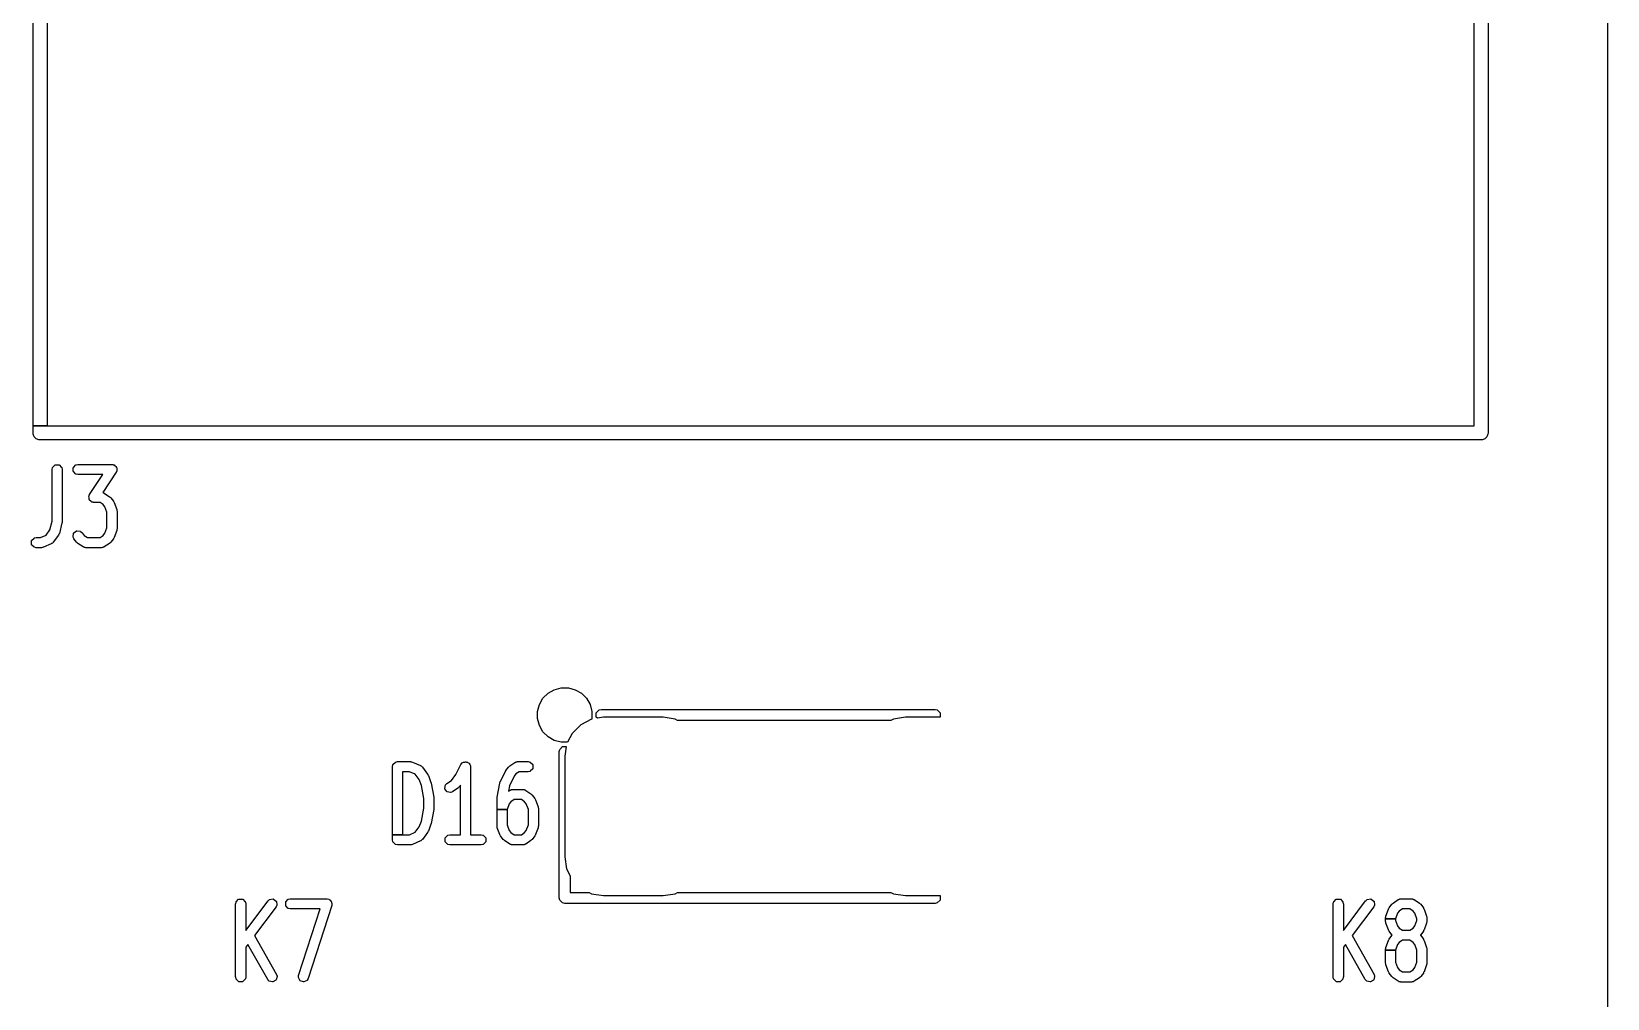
# Model space of a CAD drawing. Header units: millimetres. Extents: x 0 to 98, y 0 to 67.8.
# Drawn here: x 80.77 to 98, y 46.65 to 57.23 of the extents above; entities that cross this region are included whole.
import ezdxf

# ---------------------------------------------------------------- set-up
doc = ezdxf.new("R2010")
doc.units = ezdxf.units.MM
doc.layers.add('Edge.Cuts', color=254, linetype='CONTINUOUS', true_color=0xd0d2cd)

msp = doc.modelspace()

# ---------------------------------------------------------------- linework, layer by layer
at = {"layer": 'Edge.Cuts', "linetype": 'CONTINUOUS'}
for p, q in [((98, 67.8), (98, 0)), ((80.787336, 52.911091), (80.787336, 65.08889)), ((80.939736, 65.01269), (80.939736, 52.911091)), ((96.541336, 52.911091), (96.541336, 65.01269)), ((96.693736, 65.08889), (96.693736, 52.834891)), ((80.787336, 52.834891), (80.787336, 52.911091)), ((80.787336, 52.911091), (80.939736, 52.911091)), ((80.939736, 52.911091), (80.787336, 52.911091)), ((80.939736, 52.911091), (96.541336, 52.911091)), ((80.7888, 52.820025), (80.787336, 52.834891)), ((80.800178, 52.792557), (80.7888, 52.820025)), ((80.821202, 52.771533), (80.800178, 52.792557)), ((80.84867, 52.760155), (80.821202, 52.771533)), ((80.863536, 52.758691), (80.84867, 52.760155)), ((96.617536, 52.758691), (80.863536, 52.758691)), ((96.632402, 52.760155), (96.617536, 52.758691)), ((96.65987, 52.771533), (96.632402, 52.760155)), ((96.680894, 52.792557), (96.65987, 52.771533)), ((96.692272, 52.820025), (96.680894, 52.792557)), ((96.693736, 52.834891), (96.692272, 52.820025)), ((80.994999, 52.435105), (80.995095, 52.43608)), ((80.994999, 51.870449), (80.994999, 52.435105)), ((80.995095, 52.43608), (80.998901, 52.455214)), ((80.998901, 52.455214), (81.000269, 52.457775)), ((81.000269, 52.457775), (81.027329, 52.484835)), ((81.027329, 52.484835), (81.030865, 52.486299)), ((81.030865, 52.486299), (81.069133, 52.486299)), ((81.069133, 52.486299), (81.072669, 52.484835)), ((81.072669, 52.484835), (81.099729, 52.457775)), ((81.099729, 52.457775), (81.101097, 52.455214)), ((81.101097, 52.455214), (81.104903, 52.43608)), ((81.104903, 52.43608), (81.104999, 52.435105)), ((81.104999, 52.435105), (81.104999, 51.863677)), ((81.227377, 52.454239), (81.228841, 52.457775)), ((81.227377, 52.415971), (81.227377, 52.454239)), ((81.228841, 52.412435), (81.227377, 52.415971)), ((81.228841, 52.457775), (81.255901, 52.484835)), ((81.255901, 52.385375), (81.228841, 52.412435)), ((81.255901, 52.484835), (81.258462, 52.486203)), ((81.258462, 52.384007), (81.255901, 52.385375)), ((81.258462, 52.486203), (81.277596, 52.490009)), ((81.277596, 52.380201), (81.258462, 52.384007)), ((81.277596, 52.490009), (81.278571, 52.490105)), ((81.278571, 52.380105), (81.277596, 52.380201)), ((81.278571, 52.490105), (81.649999, 52.490105)), ((81.548121, 52.380105), (81.278571, 52.380105)), ((81.404017, 52.160519), (81.548121, 52.380105)), ((81.695981, 52.404929), (81.55022, 52.182819)), ((81.649999, 52.490105), (81.650974, 52.490009)), ((81.650974, 52.490009), (81.65692, 52.488827)), ((81.65692, 52.488827), (81.658331, 52.489119)), ((81.658331, 52.489119), (81.66209, 52.488404)), ((81.66209, 52.488404), (81.663414, 52.487536)), ((81.663414, 52.487536), (81.670109, 52.486203)), ((81.670109, 52.486203), (81.672669, 52.484835)), ((81.672669, 52.484835), (81.682485, 52.475019)), ((81.682485, 52.475019), (81.694084, 52.467407)), ((81.694084, 52.467407), (81.696237, 52.464243)), ((81.696436, 52.405797), (81.695981, 52.404929)), ((81.696237, 52.464243), (81.697016, 52.460488)), ((81.698708, 52.411415), (81.696436, 52.405797)), ((81.697016, 52.460488), (81.699729, 52.457775)), ((81.699728, 52.412434), (81.698708, 52.411415)), ((81.699729, 52.412435), (81.699728, 52.412434)), ((81.699729, 52.457775), (81.701193, 52.454239)), ((81.701193, 52.415971), (81.699729, 52.412435)), ((81.701193, 52.454239), (81.701193, 52.440362)), ((81.701193, 52.440362), (81.704013, 52.426773)), ((81.703752, 52.423882), (81.701193, 52.417557)), ((81.701193, 52.417557), (81.701193, 52.415971)), ((81.704013, 52.426773), (81.703752, 52.423882)), ((81.395985, 52.138675), (81.396246, 52.141566)), ((81.398805, 52.125088), (81.395985, 52.138675)), ((81.396246, 52.141566), (81.398805, 52.147893)), ((81.398805, 52.149477), (81.400268, 52.153012)), ((81.398805, 52.147893), (81.398805, 52.149477)), ((81.398805, 52.111209), (81.398805, 52.125088)), ((81.400269, 52.107673), (81.398805, 52.111209)), ((81.400268, 52.153012), (81.401288, 52.154033)), ((81.40298, 52.104962), (81.400269, 52.107673)), ((81.401288, 52.154033), (81.403562, 52.159652)), ((81.403761, 52.101204), (81.40298, 52.104962)), ((81.403562, 52.159652), (81.404017, 52.160519)), ((81.405914, 52.098041), (81.403761, 52.101204)), ((81.417511, 52.090431), (81.405914, 52.098041)), ((81.427329, 52.080613), (81.417511, 52.090431)), ((81.42989, 52.079245), (81.427329, 52.080613)), ((81.436584, 52.077914), (81.42989, 52.079245)), ((81.437908, 52.077045), (81.436584, 52.077914)), ((81.437909, 52.077044), (81.437908, 52.077045)), ((81.441669, 52.07633), (81.437909, 52.077044)), ((81.443075, 52.076623), (81.441669, 52.07633)), ((81.449023, 52.075439), (81.443075, 52.076623)), ((81.449999, 52.075343), (81.449023, 52.075439)), ((81.519062, 52.075343), (81.449999, 52.075343)), ((81.554508, 52.051713), (81.519062, 52.075343)), ((81.55022, 52.182819), (81.551447, 52.182313)), ((81.551447, 52.182313), (81.555824, 52.181441)), ((81.572694, 52.027463), (81.554508, 52.051713)), ((81.555824, 52.181441), (81.558384, 52.180073)), ((81.558384, 52.180073), (81.55945, 52.179007)), ((81.55945, 52.179007), (81.565358, 52.176567)), ((81.565358, 52.176567), (81.566222, 52.176106)), ((81.566222, 52.176106), (81.623365, 52.138011)), ((81.623365, 52.138011), (81.624124, 52.13739)), ((81.624124, 52.13739), (81.630004, 52.131522)), ((81.630004, 52.131522), (81.636195, 52.125971)), ((81.636195, 52.125971), (81.636857, 52.125248)), ((81.636857, 52.125248), (81.665428, 52.087153)), ((81.665428, 52.087153), (81.665936, 52.086315)), ((81.665936, 52.086315), (81.668889, 52.080156)), ((81.668889, 52.080156), (81.672494, 52.074344)), ((81.672494, 52.074344), (81.672927, 52.073465)), ((81.672927, 52.073465), (81.701498, 51.997274)), ((80.970762, 51.773506), (80.994999, 51.870449)), ((81.104903, 51.862701), (81.103778, 51.857054)), ((81.104999, 51.863677), (81.104903, 51.862701)), ((81.594999, 51.967987), (81.572694, 52.027463)), ((81.594999, 51.797461), (81.594999, 51.967987)), ((81.701498, 51.997274), (81.70175, 51.996326)), ((81.70175, 51.996326), (81.703177, 51.987614)), ((81.703177, 51.987614), (81.704903, 51.978938)), ((81.704903, 51.978938), (81.704999, 51.977962)), ((81.704999, 51.977962), (81.704999, 51.787486)), ((80.801319, 51.686203), (80.820453, 51.690009)), ((80.820453, 51.690009), (80.821428, 51.690105)), ((80.821428, 51.690105), (80.866899, 51.690105)), ((80.866899, 51.690105), (80.928869, 51.717648)), ((80.928869, 51.717648), (80.970762, 51.773506)), ((81.065428, 51.716391), (81.008285, 51.6402)), ((81.065939, 51.717235), (81.065428, 51.716391)), ((81.06599, 51.717344), (81.065939, 51.717235)), ((81.066123, 51.717489), (81.06599, 51.717344)), ((81.070208, 51.726137), (81.066123, 51.717489)), ((81.074372, 51.73482), (81.070207, 51.726138)), ((81.070207, 51.726138), (81.070208, 51.726137)), ((81.074401, 51.735013), (81.074372, 51.73482)), ((81.074447, 51.735108), (81.074401, 51.735013)), ((81.074786, 51.736051), (81.074447, 51.735108)), ((81.103357, 51.850337), (81.074786, 51.736051)), ((81.1035, 51.851308), (81.103357, 51.850337)), ((81.103778, 51.857054), (81.1035, 51.851308)), ((81.225185, 51.699595), (81.230598, 51.737479)), ((81.225627, 51.696726), (81.225185, 51.699595)), ((81.234062, 51.679135), (81.225627, 51.696726)), ((81.230598, 51.737479), (81.232548, 51.740772)), ((81.232548, 51.740772), (81.263163, 51.763732)), ((81.263163, 51.763732), (81.26687, 51.764682)), ((81.26687, 51.764682), (81.304754, 51.759269)), ((81.304754, 51.759269), (81.307385, 51.758042)), ((81.307385, 51.758042), (81.32191, 51.745018)), ((81.32191, 51.745018), (81.322572, 51.744295)), ((81.322572, 51.744295), (81.345488, 51.713739)), ((81.345488, 51.713739), (81.380938, 51.690105)), ((81.380938, 51.690105), (81.519061, 51.690105)), ((81.519061, 51.690105), (81.554508, 51.713739)), ((81.554508, 51.713739), (81.572696, 51.737988)), ((81.572696, 51.737988), (81.594999, 51.797461)), ((81.672494, 51.691104), (81.668893, 51.6853)), ((81.672927, 51.691984), (81.672494, 51.691104)), ((81.701498, 51.768174), (81.672927, 51.691984)), ((81.70175, 51.769122), (81.701498, 51.768174)), ((81.703177, 51.777836), (81.70175, 51.769122)), ((81.704903, 51.78651), (81.703177, 51.777836)), ((81.704999, 51.787486), (81.704903, 51.78651)), ((80.770234, 51.654239), (80.771698, 51.657775)), ((80.770234, 51.615971), (80.770234, 51.654239)), ((80.771698, 51.612435), (80.770234, 51.615971)), ((80.771698, 51.657775), (80.798758, 51.684835)), ((80.798758, 51.585375), (80.771698, 51.612435)), ((80.798758, 51.684835), (80.801319, 51.686203)), ((80.801319, 51.584007), (80.798758, 51.585375)), ((80.820453, 51.580201), (80.801319, 51.584007)), ((80.821428, 51.580105), (80.820453, 51.580201)), ((80.878571, 51.580105), (80.821428, 51.580105)), ((80.879548, 51.580201), (80.878571, 51.580105)), ((80.88008, 51.580308), (80.879548, 51.580201)), ((80.880947, 51.580244), (80.88008, 51.580308)), ((80.889784, 51.582238), (80.880947, 51.580244)), ((80.89868, 51.584007), (80.889784, 51.582238)), ((80.899444, 51.584417), (80.89868, 51.584007)), ((80.899976, 51.584536), (80.899444, 51.584417)), ((80.900909, 51.584845), (80.899976, 51.584536)), ((80.986623, 51.62294), (80.900909, 51.584845)), ((80.987476, 51.623425), (80.986623, 51.62294)), ((80.989916, 51.625148), (80.987476, 51.623425)), ((80.990465, 51.625226), (80.989916, 51.625148)), ((80.993098, 51.626454), (80.990465, 51.625226)), ((80.998013, 51.630863), (80.993098, 51.626454)), ((81.003414, 51.634673), (80.998013, 51.630863)), ((81.005199, 51.636965), (81.003414, 51.634673)), ((81.005398, 51.637485), (81.005199, 51.636965)), ((81.007622, 51.639477), (81.005398, 51.637485)), ((81.008285, 51.6402), (81.007622, 51.639477)), ((81.23457, 51.678297), (81.234062, 51.679135)), ((81.263141, 51.640201), (81.23457, 51.678297)), ((81.263803, 51.639478), (81.263141, 51.640201)), ((81.269996, 51.633926), (81.263803, 51.639478)), ((81.275875, 51.628058), (81.269996, 51.633926)), ((81.276634, 51.627437), (81.275875, 51.628058)), ((81.333777, 51.589342), (81.276634, 51.627437)), ((81.334642, 51.58888), (81.333777, 51.589342)), ((81.340548, 51.586442), (81.334642, 51.58888)), ((81.341615, 51.585375), (81.340548, 51.586442)), ((81.344175, 51.584007), (81.341615, 51.585375)), ((81.34855, 51.583137), (81.344175, 51.584007)), ((81.352674, 51.581434), (81.34855, 51.583137)), ((81.355563, 51.581153), (81.352674, 51.581434)), ((81.357038, 51.581449), (81.355563, 51.581153)), ((81.363309, 51.580201), (81.357038, 51.581449)), ((81.364285, 51.580105), (81.363309, 51.580201)), ((81.535714, 51.580105), (81.364285, 51.580105)), ((81.53669, 51.580201), (81.535714, 51.580105)), ((81.542959, 51.581449), (81.53669, 51.580201)), ((81.544436, 51.581153), (81.542959, 51.581449)), ((81.547326, 51.581435), (81.544436, 51.581153)), ((81.551445, 51.583137), (81.547326, 51.581435)), ((81.555823, 51.584007), (81.551445, 51.583137)), ((81.558385, 51.585376), (81.555823, 51.584007)), ((81.559449, 51.586442), (81.558385, 51.585376)), ((81.565357, 51.58888), (81.559449, 51.586442)), ((81.566222, 51.589342), (81.565357, 51.58888)), ((81.623365, 51.627437), (81.566222, 51.589342)), ((81.624124, 51.628058), (81.623365, 51.627437)), ((81.630001, 51.633926), (81.624124, 51.628058)), ((81.636196, 51.639478), (81.630001, 51.633926)), ((81.636858, 51.640201), (81.636196, 51.639478)), ((81.665428, 51.678296), (81.636858, 51.640201)), ((81.665937, 51.679134), (81.665428, 51.678296)), ((81.668893, 51.6853), (81.665937, 51.679134)), ((86.361994, 49.932628), (86.417372, 49.988006)), ((86.417372, 49.988006), (86.485195, 50.027164)), ((86.485195, 50.027164), (86.560842, 50.047433)), ((86.560842, 50.047433), (86.639158, 50.047433)), ((86.639158, 50.047433), (86.714805, 50.027164)), ((86.714805, 50.027164), (86.782628, 49.988006)), ((86.782628, 49.988006), (86.838006, 49.932628)), ((86.302567, 49.789158), (86.322836, 49.864805)), ((86.322836, 49.864805), (86.361994, 49.932628)), ((86.838006, 49.932628), (86.877164, 49.864805)), ((86.877164, 49.864805), (86.897433, 49.789158)), ((86.944567, 49.772961), (86.977039, 49.805433)), ((86.977039, 49.805433), (87, 49.81)), ((87, 49.81), (90.65, 49.81)), ((90.65, 49.81), (90.672961, 49.805433)), ((90.672961, 49.805433), (90.705433, 49.772961)), ((86.302567, 49.710842), (86.302567, 49.789158)), ((86.322836, 49.635195), (86.302567, 49.710842)), ((86.361994, 49.567372), (86.322836, 49.635195)), ((86.775191, 49.643832), (86.681168, 49.549809)), ((86.893668, 49.704199), (86.775191, 49.643832)), ((86.895741, 49.704528), (86.893668, 49.704199)), ((86.897433, 49.710842), (86.895741, 49.704528)), ((86.897433, 49.789158), (86.897433, 49.710842)), ((86.944567, 49.727039), (86.944567, 49.772961)), ((86.957324, 49.714282), (86.944567, 49.727039)), ((87.025, 49.725), (86.957324, 49.714282)), ((87.675, 49.725), (87.025, 49.725)), ((87.806332, 49.704199), (87.675, 49.725)), ((87.834199, 49.69), (87.806332, 49.704199)), ((90.165801, 49.69), (87.834199, 49.69)), ((90.193668, 49.704199), (90.165801, 49.69)), ((90.325, 49.725), (90.193668, 49.704199)), ((90.703394, 49.725), (90.325, 49.725)), ((90.705433, 49.727039), (90.703394, 49.725)), ((90.705433, 49.772961), (90.705433, 49.727039)), ((86.417372, 49.511994), (86.361994, 49.567372)), ((86.485195, 49.472836), (86.417372, 49.511994)), ((86.560842, 49.452567), (86.485195, 49.472836)), ((86.631621, 49.452567), (86.560842, 49.452567)), ((86.681168, 49.549809), (86.631621, 49.452567)), ((86.54, 49.35), (86.544567, 49.372961)), ((86.54, 47.75), (86.54, 49.35)), ((86.544567, 49.372961), (86.577039, 49.405433)), ((86.577039, 49.405433), (86.616699, 49.405433)), ((86.616699, 49.405433), (86.6, 49.3)), ((86.6, 49.3), (86.6, 48.2)), ((84.716428, 49.185105), (84.716524, 49.18608)), ((84.716428, 48.440105), (84.716428, 49.185105)), ((84.716524, 49.18608), (84.72033, 49.205214)), ((84.72033, 49.205214), (84.721698, 49.207775)), ((84.721698, 49.207775), (84.748758, 49.234835)), ((84.748758, 49.234835), (84.751319, 49.236203)), ((84.751319, 49.236203), (84.770453, 49.240009)), ((84.770453, 49.240009), (84.771428, 49.240105)), ((84.771428, 49.240105), (84.914285, 49.240105)), ((84.902613, 49.130105), (84.826428, 49.130105)), ((84.826428, 49.130105), (84.826428, 48.440105)), ((84.964584, 49.102564), (84.902613, 49.130105)), ((84.914285, 49.240105), (84.915257, 49.24001)), ((84.915257, 49.24001), (84.91579, 49.239905)), ((84.91579, 49.239905), (84.916661, 49.239967)), ((84.916661, 49.239967), (84.925529, 49.237968)), ((84.925529, 49.237968), (84.934395, 49.236203)), ((84.934395, 49.236203), (84.935159, 49.235795)), ((84.935159, 49.235795), (84.935696, 49.235673)), ((84.935696, 49.235673), (84.936623, 49.235365)), ((84.936623, 49.235365), (85.022337, 49.19727)), ((85.022337, 49.19727), (85.023189, 49.196786)), ((85.023189, 49.196786), (85.02563, 49.195063)), ((85.02563, 49.195063), (85.026182, 49.194984)), ((85.026182, 49.194984), (85.028812, 49.193757)), ((85.028812, 49.193757), (85.033732, 49.189345)), ((85.033732, 49.189345), (85.039128, 49.185537)), ((85.039128, 49.185537), (85.040912, 49.183246)), ((85.040912, 49.183246), (85.04111, 49.18273)), ((85.04111, 49.18273), (85.043337, 49.180733)), ((85.043337, 49.180733), (85.043999, 49.18001)), ((85.043999, 49.18001), (85.101142, 49.10382)), ((85.410167, 49.099856), (85.465092, 49.209702)), ((85.465092, 49.209702), (85.465614, 49.210532)), ((85.465614, 49.210532), (85.477575, 49.225944)), ((85.477575, 49.225944), (85.479943, 49.227621)), ((85.479943, 49.227621), (85.486631, 49.229851)), ((85.486631, 49.229851), (85.491616, 49.234835)), ((85.491616, 49.234835), (85.495151, 49.236299)), ((85.495151, 49.236299), (85.505979, 49.236299)), ((85.505979, 49.236299), (85.516249, 49.239722)), ((85.516249, 49.239722), (85.520066, 49.239451)), ((85.520066, 49.239451), (85.52637, 49.236299)), ((85.52637, 49.236299), (85.533419, 49.236299)), ((85.533419, 49.236299), (85.536955, 49.234835)), ((85.536955, 49.234835), (85.544612, 49.227178)), ((85.544612, 49.227178), (85.554294, 49.222337)), ((85.554294, 49.222337), (85.556801, 49.219446)), ((85.556801, 49.219446), (85.559029, 49.212761)), ((85.559029, 49.212761), (85.564015, 49.207775)), ((85.564015, 49.207775), (85.565383, 49.205214)), ((85.565383, 49.205214), (85.569189, 49.18608)), ((85.569189, 49.18608), (85.569285, 49.185105)), ((85.569285, 49.185105), (85.569285, 48.440105)), ((85.893664, 49.019226), (85.950807, 49.133512)), ((85.950807, 49.133512), (85.951329, 49.134341)), ((85.951329, 49.134341), (85.953769, 49.137487)), ((85.953769, 49.137487), (85.955492, 49.141077)), ((85.955492, 49.141077), (85.956, 49.141915)), ((85.956, 49.141915), (85.984571, 49.18001)), ((85.984571, 49.18001), (85.985233, 49.180732)), ((85.985233, 49.180732), (85.991416, 49.186278)), ((85.991416, 49.186278), (85.997304, 49.192152)), ((85.997304, 49.192152), (85.998063, 49.192773)), ((85.998063, 49.192773), (86.055206, 49.230868)), ((86.066917, 49.106474), (86.046974, 49.079884)), ((86.055206, 49.230868), (86.05607, 49.231329)), ((86.05607, 49.231329), (86.061977, 49.233769)), ((86.061977, 49.233769), (86.063045, 49.234836)), ((86.063045, 49.234836), (86.065603, 49.236203)), ((86.065603, 49.236203), (86.069982, 49.237076)), ((86.102366, 49.130105), (86.066917, 49.106474)), ((86.069982, 49.237076), (86.074104, 49.238776)), ((86.074104, 49.238776), (86.07699, 49.239057)), ((86.07699, 49.239057), (86.078466, 49.238763)), ((86.078466, 49.238763), (86.084739, 49.240009)), ((86.084739, 49.240009), (86.085714, 49.240105)), ((86.085714, 49.240105), (86.2, 49.240105)), ((86.2, 49.130105), (86.102366, 49.130105)), ((86.2, 49.240105), (86.200975, 49.240009)), ((86.200975, 49.130201), (86.2, 49.130105)), ((86.200975, 49.240009), (86.220109, 49.236203)), ((86.220109, 49.134007), (86.200975, 49.130201)), ((86.220109, 49.236203), (86.22267, 49.234835)), ((86.22267, 49.135375), (86.220109, 49.134007)), ((86.22267, 49.234835), (86.24973, 49.207775)), ((86.24973, 49.162435), (86.22267, 49.135375)), ((86.24973, 49.207775), (86.251194, 49.204239)), ((86.251194, 49.165971), (86.24973, 49.162435)), ((86.251194, 49.204239), (86.251194, 49.165971)), ((85.008408, 49.04413), (84.964584, 49.102564)), ((85.032535, 48.979791), (85.008408, 49.04413)), ((85.059285, 48.837141), (85.032535, 48.979791)), ((85.101142, 49.10382), (85.10165, 49.102982)), ((85.10165, 49.102982), (85.104603, 49.096823)), ((85.104603, 49.096823), (85.108208, 49.091011)), ((85.108208, 49.091011), (85.108641, 49.090132)), ((85.108641, 49.090132), (85.137212, 49.013941)), ((85.137212, 49.013941), (85.137464, 49.012993)), ((85.137464, 49.012993), (85.138078, 49.009241)), ((85.138078, 49.009241), (85.139497, 49.005707)), ((85.139497, 49.005707), (85.139771, 49.004765)), ((85.139771, 49.004765), (85.168343, 48.852383)), ((85.288904, 48.947812), (85.296409, 48.985337)), ((85.289647, 48.944058), (85.288904, 48.947812)), ((85.310874, 48.912217), (85.289647, 48.944058)), ((85.296409, 48.985337), (85.29778, 48.987895)), ((85.29778, 48.987895), (85.311589, 49.001676)), ((85.311589, 49.001676), (85.312347, 49.002297)), ((85.312347, 49.002297), (85.361651, 49.035168)), ((85.361651, 49.035168), (85.410167, 49.099856)), ((85.430507, 48.948866), (85.373364, 48.910771)), ((85.431266, 48.949487), (85.430507, 48.948866)), ((85.437142, 48.955354), (85.431266, 48.949487)), ((85.443337, 48.960906), (85.437142, 48.955354)), ((85.443999, 48.961629), (85.443337, 48.960906)), ((85.459285, 48.982011), (85.443999, 48.961629)), ((85.459285, 48.440105), (85.459285, 48.982011)), ((85.860227, 48.852384), (85.8888, 49.004765)), ((85.8888, 49.004765), (85.889074, 49.005706)), ((85.889074, 49.005706), (85.891553, 49.011886)), ((85.891553, 49.011886), (85.893314, 49.018311)), ((85.893314, 49.018311), (85.893664, 49.019226)), ((85.995494, 48.976924), (85.984238, 48.916891)), ((86.046974, 49.079884), (85.995494, 48.976924)), ((86.012839, 48.932314), (86.016961, 48.934014)), ((86.016961, 48.934014), (86.019847, 48.934295)), ((86.019847, 48.934295), (86.021323, 48.934001)), ((86.021323, 48.934001), (86.027596, 48.935247)), ((86.027596, 48.935247), (86.028571, 48.935343)), ((86.028571, 48.935343), (86.142857, 48.935343)), ((86.142857, 48.935343), (86.143832, 48.935247)), ((86.143832, 48.935247), (86.150103, 48.934001)), ((86.150103, 48.934001), (86.151581, 48.934295)), ((86.151581, 48.934295), (86.154468, 48.934014)), ((86.154468, 48.934014), (86.15859, 48.932313)), ((85.059285, 48.73307), (85.059285, 48.837141)), ((85.168343, 48.852383), (85.168429, 48.851406)), ((85.168429, 48.851406), (85.168382, 48.847275)), ((85.168382, 48.847275), (85.169189, 48.843224)), ((85.169189, 48.843224), (85.169285, 48.842248)), ((85.169285, 48.842248), (85.169285, 48.727962)), ((85.310874, 48.912216), (85.310874, 48.912217)), ((85.314053, 48.910087), (85.310874, 48.912216)), ((85.351578, 48.902582), (85.314053, 48.910087)), ((85.354467, 48.902864), (85.351578, 48.902582)), ((85.372499, 48.91031), (85.354467, 48.902864)), ((85.373364, 48.910771), (85.372499, 48.91031)), ((85.859285, 48.842248), (85.859381, 48.843223)), ((85.859285, 48.717989), (85.859285, 48.842248)), ((85.859381, 48.843223), (85.860186, 48.847274)), ((85.860141, 48.851408), (85.860227, 48.852384)), ((85.860186, 48.847274), (85.860141, 48.851408)), ((85.991587, 48.777461), (85.969285, 48.717989)), ((85.984238, 48.916891), (85.998063, 48.926106)), ((86.009774, 48.801712), (85.991587, 48.777461)), ((85.998063, 48.926106), (85.998927, 48.926567)), ((85.998927, 48.926567), (86.004834, 48.929007)), ((86.004834, 48.929007), (86.005902, 48.930074)), ((86.005902, 48.930074), (86.00846, 48.931441)), ((86.00846, 48.931441), (86.012839, 48.932314)), ((86.045223, 48.825343), (86.009774, 48.801712)), ((86.126205, 48.825343), (86.045223, 48.825343)), ((86.161651, 48.801713), (86.126205, 48.825343)), ((86.15859, 48.932313), (86.162967, 48.931441)), ((86.179837, 48.777463), (86.161651, 48.801713)), ((86.162967, 48.931441), (86.165527, 48.930073)), ((86.165527, 48.930073), (86.166593, 48.929007)), ((86.166593, 48.929007), (86.172501, 48.926567)), ((86.172501, 48.926567), (86.173365, 48.926106)), ((86.173365, 48.926106), (86.230508, 48.888011)), ((86.202142, 48.717987), (86.179837, 48.777463)), ((86.230508, 48.888011), (86.231267, 48.88739)), ((86.231267, 48.88739), (86.237147, 48.881522)), ((86.237147, 48.881522), (86.243338, 48.875971)), ((86.243338, 48.875971), (86.244, 48.875248)), ((86.244, 48.875248), (86.272571, 48.837153)), ((86.272571, 48.837153), (86.273079, 48.836315)), ((86.273079, 48.836315), (86.276032, 48.830156)), ((86.276032, 48.830156), (86.279637, 48.824344)), ((86.279637, 48.824344), (86.28007, 48.823465)), ((86.28007, 48.823465), (86.308641, 48.747274)), ((85.00841, 48.526083), (85.032536, 48.590417)), ((85.032536, 48.590417), (85.059285, 48.73307)), ((85.168343, 48.717827), (85.139771, 48.565445)), ((85.168429, 48.718804), (85.168343, 48.717827)), ((85.169189, 48.726986), (85.168382, 48.722937)), ((85.168382, 48.722937), (85.168429, 48.718804)), ((85.169285, 48.727962), (85.169189, 48.726986)), ((85.859285, 48.537486), (85.859285, 48.717989)), ((85.859285, 48.717989), (85.969285, 48.717989)), ((85.969285, 48.717989), (85.859285, 48.717989)), ((85.969285, 48.717989), (85.969285, 48.547462)), ((86.202142, 48.547461), (86.202142, 48.717987)), ((86.308641, 48.747274), (86.308893, 48.746326)), ((86.308893, 48.746326), (86.31032, 48.737614)), ((86.31032, 48.737614), (86.312046, 48.728938)), ((86.312046, 48.728938), (86.312142, 48.727962)), ((86.312142, 48.727962), (86.312142, 48.537486)), ((84.716428, 48.385105), (84.716428, 48.440105)), ((84.716428, 48.440105), (84.826428, 48.440105)), ((84.826428, 48.440105), (84.716428, 48.440105)), ((84.826428, 48.440105), (84.902613, 48.440105)), ((84.902613, 48.440105), (84.964583, 48.467648)), ((84.964583, 48.467648), (85.00841, 48.526083)), ((85.101142, 48.466391), (85.043999, 48.3902)), ((85.101651, 48.467229), (85.101142, 48.466391)), ((85.104607, 48.473395), (85.101651, 48.467229)), ((85.108208, 48.479199), (85.104607, 48.473395)), ((85.108641, 48.480079), (85.108208, 48.479199)), ((85.137212, 48.556269), (85.108641, 48.480079)), ((85.137464, 48.557217), (85.137212, 48.556269)), ((85.138078, 48.560971), (85.137464, 48.557217)), ((85.139497, 48.564503), (85.138078, 48.560971)), ((85.139771, 48.565445), (85.139497, 48.564503)), ((85.293126, 48.407775), (85.320186, 48.434835)), ((85.320186, 48.434835), (85.322747, 48.436203)), ((85.322747, 48.436203), (85.341881, 48.440009)), ((85.341881, 48.440009), (85.342856, 48.440105)), ((85.342856, 48.440105), (85.459285, 48.440105)), ((85.569285, 48.440105), (85.685713, 48.440105)), ((85.685713, 48.440105), (85.686688, 48.440009)), ((85.686688, 48.440009), (85.705822, 48.436203)), ((85.705822, 48.436203), (85.708383, 48.434835)), ((85.708383, 48.434835), (85.735443, 48.407775)), ((85.859381, 48.536511), (85.859285, 48.537486)), ((85.861106, 48.527835), (85.859381, 48.536511)), ((85.862535, 48.51912), (85.861106, 48.527835)), ((85.862787, 48.518173), (85.862535, 48.51912)), ((85.891359, 48.441984), (85.862787, 48.518173)), ((85.891792, 48.441105), (85.891359, 48.441984)), ((85.895391, 48.435301), (85.891792, 48.441105)), ((85.898348, 48.429135), (85.895391, 48.435301)), ((85.898856, 48.428297), (85.898348, 48.429135)), ((85.927427, 48.390201), (85.898856, 48.428297)), ((85.969285, 48.547462), (85.991587, 48.48799)), ((85.991587, 48.48799), (86.009774, 48.463739)), ((86.009774, 48.463739), (86.045224, 48.440105)), ((86.045224, 48.440105), (86.126204, 48.440105)), ((86.126204, 48.440105), (86.161651, 48.463739)), ((86.161651, 48.463739), (86.179839, 48.487988)), ((86.179839, 48.487988), (86.202142, 48.547461)), ((86.272571, 48.428296), (86.244001, 48.390201)), ((86.27308, 48.429134), (86.272571, 48.428296)), ((86.276036, 48.4353), (86.27308, 48.429134)), ((86.279637, 48.441104), (86.276036, 48.4353)), ((86.28007, 48.441984), (86.279637, 48.441104)), ((86.308641, 48.518174), (86.28007, 48.441984)), ((86.308893, 48.519122), (86.308641, 48.518174)), ((86.31032, 48.527836), (86.308893, 48.519122)), ((86.312046, 48.53651), (86.31032, 48.527836)), ((86.312142, 48.537486), (86.312046, 48.53651)), ((84.716524, 48.38413), (84.716428, 48.385105)), ((84.72033, 48.364996), (84.716524, 48.38413)), ((84.721698, 48.362435), (84.72033, 48.364996)), ((84.748758, 48.335375), (84.721698, 48.362435)), ((84.751319, 48.334007), (84.748758, 48.335375)), ((84.770453, 48.330201), (84.751319, 48.334007)), ((84.771428, 48.330105), (84.770453, 48.330201)), ((84.914285, 48.330105), (84.771428, 48.330105)), ((84.915262, 48.330201), (84.914285, 48.330105)), ((84.915794, 48.330308), (84.915262, 48.330201)), ((84.916661, 48.330244), (84.915794, 48.330308)), ((84.925498, 48.332238), (84.916661, 48.330244)), ((84.934394, 48.334007), (84.925498, 48.332238)), ((84.935158, 48.334417), (84.934394, 48.334007)), ((84.93569, 48.334536), (84.935158, 48.334417)), ((84.936623, 48.334845), (84.93569, 48.334536)), ((85.022337, 48.37294), (84.936623, 48.334845)), ((85.02319, 48.373425), (85.022337, 48.37294)), ((85.02563, 48.375148), (85.02319, 48.373425)), ((85.026179, 48.375226), (85.02563, 48.375148)), ((85.028812, 48.376454), (85.026179, 48.375226)), ((85.033727, 48.380863), (85.028812, 48.376454)), ((85.039128, 48.384673), (85.033727, 48.380863)), ((85.040913, 48.386965), (85.039128, 48.384673)), ((85.041112, 48.387485), (85.040913, 48.386965)), ((85.043336, 48.389477), (85.041112, 48.387485)), ((85.043999, 48.3902), (85.043336, 48.389477)), ((85.291662, 48.404239), (85.293126, 48.407775)), ((85.291662, 48.365971), (85.291662, 48.404239)), ((85.293126, 48.362435), (85.291662, 48.365971)), ((85.320186, 48.335375), (85.293126, 48.362435)), ((85.322747, 48.334007), (85.320186, 48.335375)), ((85.341881, 48.330201), (85.322747, 48.334007)), ((85.342856, 48.330105), (85.341881, 48.330201)), ((85.685713, 48.330105), (85.342856, 48.330105)), ((85.686688, 48.330201), (85.685713, 48.330105)), ((85.705822, 48.334007), (85.686688, 48.330201)), ((85.708383, 48.335375), (85.705822, 48.334007)), ((85.735443, 48.362435), (85.708383, 48.335375)), ((85.735443, 48.407775), (85.736907, 48.404239)), ((85.736907, 48.365971), (85.735443, 48.362435)), ((85.736907, 48.404239), (85.736907, 48.365971)), ((85.928089, 48.389478), (85.927427, 48.390201)), ((85.934282, 48.383926), (85.928089, 48.389478)), ((85.940161, 48.378058), (85.934282, 48.383926)), ((85.94092, 48.377437), (85.940161, 48.378058)), ((85.998063, 48.339342), (85.94092, 48.377437)), ((85.998928, 48.33888), (85.998063, 48.339342)), ((86.004834, 48.336442), (85.998928, 48.33888)), ((86.005901, 48.335375), (86.004834, 48.336442)), ((86.008461, 48.334007), (86.005901, 48.335375)), ((86.012836, 48.333137), (86.008461, 48.334007)), ((86.01696, 48.331434), (86.012836, 48.333137)), ((86.019849, 48.331153), (86.01696, 48.331434)), ((86.021324, 48.331449), (86.019849, 48.331153)), ((86.027595, 48.330201), (86.021324, 48.331449)), ((86.028571, 48.330105), (86.027595, 48.330201)), ((86.142857, 48.330105), (86.028571, 48.330105)), ((86.143833, 48.330201), (86.142857, 48.330105)), ((86.150102, 48.331449), (86.143833, 48.330201)), ((86.151579, 48.331153), (86.150102, 48.331449)), ((86.154469, 48.331435), (86.151579, 48.331153)), ((86.158588, 48.333137), (86.154469, 48.331435)), ((86.162966, 48.334007), (86.158588, 48.333137)), ((86.165528, 48.335376), (86.162966, 48.334007)), ((86.166592, 48.336442), (86.165528, 48.335376)), ((86.1725, 48.33888), (86.166592, 48.336442)), ((86.173365, 48.339342), (86.1725, 48.33888)), ((86.230508, 48.377437), (86.173365, 48.339342)), ((86.231267, 48.378058), (86.230508, 48.377437)), ((86.237144, 48.383926), (86.231267, 48.378058)), ((86.243339, 48.389478), (86.237144, 48.383926)), ((86.244001, 48.390201), (86.243339, 48.389478)), ((86.6, 48.2), (86.620801, 48.068668)), ((86.620801, 48.068668), (86.66, 47.991736)), ((86.66, 47.991736), (86.66, 47.81)), ((83.007413, 47.707775), (83.034473, 47.734835)), ((83.034473, 47.734835), (83.038009, 47.736299)), ((83.038009, 47.736299), (83.076277, 47.736299)), ((83.076277, 47.736299), (83.079813, 47.734835)), ((83.079813, 47.734835), (83.106873, 47.707775)), ((83.356662, 47.718828), (83.371187, 47.731852)), ((83.371187, 47.731852), (83.373818, 47.733079)), ((83.373818, 47.733079), (83.411702, 47.738491)), ((83.411702, 47.738491), (83.415409, 47.737541)), ((83.415409, 47.737541), (83.446024, 47.71458)), ((83.55027, 47.707775), (83.57733, 47.734835)), ((83.57733, 47.734835), (83.579891, 47.736203)), ((83.579891, 47.736203), (83.599025, 47.740009)), ((83.599025, 47.740009), (83.6, 47.740105)), ((83.6, 47.740105), (84, 47.740105)), ((84, 47.740105), (84.000975, 47.740009)), ((84.000975, 47.740009), (84.020109, 47.736203)), ((84.020109, 47.736203), (84.02267, 47.734835)), ((84.02267, 47.734835), (84.027449, 47.730056)), ((84.027449, 47.730056), (84.033882, 47.727988)), ((84.033882, 47.727988), (84.0368, 47.725512)), ((86.544567, 47.727039), (86.54, 47.75)), ((86.577039, 47.694567), (86.544567, 47.727039)), ((86.66, 47.81), (86.865801, 47.81)), ((86.865801, 47.81), (86.893668, 47.795801)), ((86.893668, 47.795801), (87.025, 47.775)), ((87.025, 47.775), (87.675, 47.775)), ((87.675, 47.775), (87.806332, 47.795801)), ((87.806332, 47.795801), (87.834199, 47.81)), ((87.834199, 47.81), (90.165801, 47.81)), ((90.165801, 47.81), (90.193668, 47.795801)), ((90.193668, 47.795801), (90.325, 47.775)), ((90.325, 47.775), (90.703394, 47.775)), ((90.705433, 47.727039), (90.672961, 47.694567)), ((90.703394, 47.775), (90.705433, 47.772961)), ((90.705433, 47.772961), (90.705433, 47.727039)), ((95.007413, 47.707775), (95.034473, 47.734835)), ((95.034473, 47.734835), (95.038009, 47.736299)), ((95.038009, 47.736299), (95.076277, 47.736299)), ((95.076277, 47.736299), (95.079813, 47.734835)), ((95.079813, 47.734835), (95.106873, 47.707775)), ((95.356662, 47.718828), (95.371187, 47.731852)), ((95.371187, 47.731852), (95.373818, 47.733079)), ((95.373818, 47.733079), (95.411702, 47.738491)), ((95.411702, 47.738491), (95.415409, 47.737541)), ((95.415409, 47.737541), (95.446024, 47.71458)), ((95.655206, 47.692773), (95.712349, 47.730868)), ((95.712349, 47.730868), (95.713213, 47.731329)), ((95.713213, 47.731329), (95.71912, 47.733769)), ((95.71912, 47.733769), (95.720188, 47.734836)), ((95.720188, 47.734836), (95.722746, 47.736203)), ((95.722746, 47.736203), (95.727125, 47.737076)), ((95.727125, 47.737076), (95.731247, 47.738776)), ((95.731247, 47.738776), (95.734133, 47.739057)), ((95.734133, 47.739057), (95.735609, 47.738763)), ((95.735609, 47.738763), (95.741882, 47.740009)), ((95.741882, 47.740009), (95.742857, 47.740105)), ((95.742857, 47.740105), (95.857143, 47.740105)), ((95.857143, 47.740105), (95.858118, 47.740009)), ((95.858118, 47.740009), (95.864389, 47.738763)), ((95.864389, 47.738763), (95.865867, 47.739057)), ((95.865867, 47.739057), (95.868754, 47.738776)), ((95.868754, 47.738776), (95.872876, 47.737075)), ((95.872876, 47.737075), (95.877253, 47.736203)), ((95.877253, 47.736203), (95.879813, 47.734835)), ((95.879813, 47.734835), (95.880879, 47.733769)), ((95.880879, 47.733769), (95.886787, 47.731329)), ((95.886787, 47.731329), (95.887651, 47.730868)), ((95.887651, 47.730868), (95.944794, 47.692773)), ((83.002143, 47.685105), (83.002239, 47.68608)), ((83.002143, 46.885105), (83.002143, 47.685105)), ((83.002239, 47.68608), (83.006045, 47.705214)), ((83.006045, 47.705214), (83.007413, 47.707775)), ((83.106873, 47.707775), (83.108241, 47.705214)), ((83.108241, 47.705214), (83.112047, 47.68608)), ((83.112047, 47.68608), (83.112143, 47.685105)), ((83.112143, 47.392963), (83.356, 47.718105)), ((83.112143, 47.685105), (83.112143, 47.392963)), ((83.444, 47.652105), (83.20838, 47.337947)), ((83.356, 47.718105), (83.356662, 47.718828)), ((83.444508, 47.652943), (83.444, 47.652105)), ((83.452944, 47.670534), (83.444508, 47.652943)), ((83.446024, 47.71458), (83.447974, 47.711287)), ((83.447974, 47.711287), (83.453386, 47.673403)), ((83.453386, 47.673403), (83.452944, 47.670534)), ((83.548806, 47.704239), (83.55027, 47.707775)), ((83.548806, 47.665971), (83.548806, 47.704239)), ((83.55027, 47.662435), (83.548806, 47.665971)), ((83.57733, 47.635375), (83.55027, 47.662435)), ((83.579891, 47.634007), (83.57733, 47.635375)), ((83.599025, 47.630201), (83.579891, 47.634007)), ((83.6, 47.630105), (83.599025, 47.630201)), ((83.924551, 47.630105), (83.6, 47.630105)), ((83.690496, 46.901935), (83.924551, 47.630105)), ((84.052361, 47.668275), (83.795218, 46.868275)), ((84.0368, 47.725512), (84.041873, 47.715632)), ((84.041873, 47.715632), (84.04973, 47.707775)), ((84.04973, 47.707775), (84.051194, 47.704239)), ((84.051194, 47.704239), (84.051194, 47.697481)), ((84.051194, 47.697481), (84.054281, 47.691469)), ((84.052568, 47.669233), (84.052361, 47.668275)), ((84.0548, 47.688613), (84.052568, 47.669233)), ((84.054281, 47.691469), (84.0548, 47.688613)), ((86.6, 47.69), (86.577039, 47.694567)), ((90.65, 47.69), (86.6, 47.69)), ((90.672961, 47.694567), (90.65, 47.69)), ((95.002143, 47.685105), (95.002239, 47.68608)), ((95.002143, 46.885105), (95.002143, 47.685105)), ((95.002239, 47.68608), (95.006045, 47.705214)), ((95.006045, 47.705214), (95.007413, 47.707775)), ((95.106873, 47.707775), (95.108241, 47.705214)), ((95.108241, 47.705214), (95.112047, 47.68608)), ((95.112047, 47.68608), (95.112143, 47.685105)), ((95.112143, 47.392963), (95.356, 47.718105)), ((95.112143, 47.685105), (95.112143, 47.392963)), ((95.444, 47.652105), (95.20838, 47.337947)), ((95.356, 47.718105), (95.356662, 47.718828)), ((95.444508, 47.652943), (95.444, 47.652105)), ((95.452944, 47.670534), (95.444508, 47.652943)), ((95.446024, 47.71458), (95.447974, 47.711287)), ((95.447974, 47.711287), (95.453386, 47.673403)), ((95.453386, 47.673403), (95.452944, 47.670534)), ((95.577073, 47.552036), (95.605645, 47.628227)), ((95.605645, 47.628227), (95.606078, 47.629106)), ((95.606078, 47.629106), (95.609678, 47.634913)), ((95.609678, 47.634913), (95.612635, 47.641077)), ((95.612635, 47.641077), (95.613143, 47.641915)), ((95.613143, 47.641915), (95.641714, 47.68001)), ((95.641714, 47.68001), (95.642376, 47.680732)), ((95.642376, 47.680732), (95.648559, 47.686278)), ((95.648559, 47.686278), (95.654447, 47.692152)), ((95.654447, 47.692152), (95.655206, 47.692773)), ((95.705873, 47.582223), (95.683571, 47.522751)), ((95.72406, 47.606474), (95.705873, 47.582223)), ((95.759509, 47.630105), (95.72406, 47.606474)), ((95.840491, 47.630105), (95.759509, 47.630105)), ((95.875937, 47.606475), (95.840491, 47.630105)), ((95.894123, 47.582225), (95.875937, 47.606475)), ((95.916428, 47.522749), (95.894123, 47.582225)), ((95.944794, 47.692773), (95.945553, 47.692152)), ((95.945553, 47.692152), (95.951433, 47.686284)), ((95.951433, 47.686284), (95.957624, 47.680733)), ((95.957624, 47.680733), (95.958286, 47.68001)), ((95.958286, 47.68001), (95.986857, 47.641915)), ((95.986857, 47.641915), (95.987365, 47.641077)), ((95.987365, 47.641077), (95.990318, 47.634918)), ((95.990318, 47.634918), (95.993923, 47.629106)), ((95.993923, 47.629106), (95.994356, 47.628227)), ((95.994356, 47.628227), (96.022927, 47.552036)), ((95.573571, 47.532724), (95.573667, 47.533699)), ((95.573571, 47.522751), (95.573571, 47.532724)), ((95.573571, 47.494629), (95.573571, 47.522751)), ((95.573571, 47.522751), (95.683571, 47.522751)), ((95.683571, 47.522751), (95.573571, 47.522751)), ((95.573667, 47.493654), (95.573571, 47.494629)), ((95.573667, 47.533699), (95.575393, 47.542382)), ((95.575392, 47.484978), (95.573667, 47.493654)), ((95.576821, 47.476263), (95.575392, 47.484978)), ((95.575393, 47.542382), (95.576821, 47.551089)), ((95.576821, 47.551089), (95.577073, 47.552036)), ((95.577073, 47.475316), (95.576821, 47.476263)), ((95.605645, 47.399127), (95.577073, 47.475316)), ((95.606078, 47.398248), (95.605645, 47.399127)), ((95.609677, 47.392444), (95.606078, 47.398248)), ((95.612634, 47.386278), (95.609677, 47.392444)), ((95.613142, 47.38544), (95.612634, 47.386278)), ((95.641713, 47.347344), (95.613142, 47.38544)), ((95.683571, 47.522751), (95.683571, 47.504605)), ((95.683571, 47.504605), (95.705873, 47.445133)), ((95.705873, 47.445133), (95.72406, 47.420882)), ((95.72406, 47.420882), (95.75951, 47.397248)), ((95.75951, 47.397248), (95.84049, 47.397248)), ((95.84049, 47.397248), (95.875937, 47.420882)), ((95.875937, 47.420882), (95.894125, 47.445131)), ((95.894125, 47.445131), (95.916428, 47.504604)), ((95.916428, 47.504604), (95.916428, 47.522749)), ((95.986857, 47.385439), (95.958287, 47.347344)), ((95.987366, 47.386277), (95.986857, 47.385439)), ((95.990322, 47.392443), (95.987366, 47.386277)), ((95.993923, 47.398247), (95.990322, 47.392443)), ((95.994356, 47.399127), (95.993923, 47.398247)), ((96.022927, 47.475317), (95.994356, 47.399127)), ((96.022927, 47.552036), (96.023179, 47.551088)), ((96.023179, 47.476265), (96.022927, 47.475317)), ((96.023179, 47.551088), (96.024606, 47.542376)), ((96.024606, 47.484979), (96.023179, 47.476265)), ((96.024606, 47.542376), (96.026332, 47.5337)), ((96.026332, 47.493653), (96.024606, 47.484979)), ((96.026332, 47.5337), (96.026428, 47.532724)), ((96.026428, 47.494629), (96.026332, 47.493653)), ((96.026428, 47.532724), (96.026428, 47.494629)), ((83.136261, 47.241788), (83.112143, 47.20963)), ((83.112143, 47.20963), (83.112143, 46.885105)), ((83.352063, 46.858141), (83.136261, 47.241788)), ((83.20838, 47.337947), (83.447937, 46.912069)), ((95.136261, 47.241788), (95.112143, 47.20963)), ((95.112143, 47.20963), (95.112143, 46.885105)), ((95.352063, 46.858141), (95.136261, 47.241788)), ((95.20838, 47.337947), (95.447937, 46.912069)), ((95.577073, 47.209179), (95.605645, 47.28537)), ((95.605645, 47.28537), (95.606078, 47.286249)), ((95.606078, 47.286249), (95.609678, 47.292056)), ((95.609678, 47.292056), (95.612635, 47.29822)), ((95.612635, 47.29822), (95.613143, 47.299058)), ((95.613143, 47.299058), (95.641714, 47.337153)), ((95.642375, 47.346621), (95.641713, 47.347344)), ((95.641714, 47.337153), (95.642376, 47.337875)), ((95.647252, 47.342248), (95.642375, 47.346621)), ((95.642376, 47.337875), (95.647252, 47.342248)), ((95.705873, 47.239366), (95.683571, 47.179894)), ((95.72406, 47.263617), (95.705873, 47.239366)), ((95.759509, 47.287248), (95.72406, 47.263617)), ((95.840491, 47.287248), (95.759509, 47.287248)), ((95.875937, 47.263618), (95.840491, 47.287248)), ((95.894123, 47.239368), (95.875937, 47.263618)), ((95.916428, 47.179892), (95.894123, 47.239368)), ((95.957625, 47.346621), (95.952747, 47.342249)), ((95.952747, 47.342249), (95.957624, 47.337876)), ((95.957624, 47.337876), (95.958286, 47.337153)), ((95.958287, 47.347344), (95.957625, 47.346621)), ((95.958286, 47.337153), (95.986857, 47.299058)), ((95.986857, 47.299058), (95.987365, 47.29822)), ((95.987365, 47.29822), (95.990318, 47.292061)), ((95.990318, 47.292061), (95.993923, 47.286249)), ((95.993923, 47.286249), (95.994356, 47.28537)), ((95.994356, 47.28537), (96.022927, 47.209179)), ((95.573571, 47.189867), (95.573667, 47.190842)), ((95.573571, 47.179894), (95.573571, 47.189867)), ((95.573571, 47.037486), (95.573571, 47.179894)), ((95.573571, 47.179894), (95.683571, 47.179894)), ((95.683571, 47.179894), (95.573571, 47.179894)), ((95.573667, 47.036511), (95.573571, 47.037486)), ((95.573667, 47.190842), (95.575393, 47.199525)), ((95.575393, 47.199525), (95.576821, 47.208232)), ((95.576821, 47.208232), (95.577073, 47.209179)), ((95.683571, 47.179894), (95.683571, 47.047462)), ((95.683571, 47.047462), (95.705873, 46.98799)), ((95.894125, 46.987988), (95.916428, 47.047461)), ((95.916428, 47.047461), (95.916428, 47.179892)), ((96.022927, 47.209179), (96.023179, 47.208231)), ((96.023179, 47.208231), (96.024606, 47.199519)), ((96.024606, 47.199519), (96.026332, 47.190843)), ((96.026332, 47.190843), (96.026428, 47.189867)), ((96.026428, 47.037486), (96.026332, 47.03651)), ((96.026428, 47.189867), (96.026428, 47.037486)), ((83.002239, 46.88413), (83.002143, 46.885105)), ((83.006045, 46.864996), (83.002239, 46.88413)), ((83.007413, 46.862435), (83.006045, 46.864996)), ((83.108241, 46.864996), (83.106873, 46.862435)), ((83.112047, 46.88413), (83.108241, 46.864996)), ((83.112143, 46.885105), (83.112047, 46.88413)), ((83.454457, 46.889727), (83.444139, 46.852876)), ((83.447937, 46.912069), (83.448331, 46.911172)), ((83.448331, 46.911172), (83.454394, 46.892629)), ((83.454394, 46.892629), (83.454457, 46.889727)), ((83.688057, 46.881597), (83.690289, 46.900977)), ((83.688576, 46.878741), (83.688057, 46.881597)), ((83.706057, 46.844698), (83.688576, 46.878741)), ((83.690289, 46.900977), (83.690496, 46.901935)), ((83.794828, 46.867376), (83.78535, 46.850324)), ((83.795218, 46.868275), (83.794828, 46.867376)), ((95.002239, 46.88413), (95.002143, 46.885105)), ((95.006045, 46.864996), (95.002239, 46.88413)), ((95.007413, 46.862435), (95.006045, 46.864996)), ((95.108241, 46.864996), (95.106873, 46.862435)), ((95.112047, 46.88413), (95.108241, 46.864996)), ((95.112143, 46.885105), (95.112047, 46.88413)), ((95.454457, 46.889727), (95.444139, 46.852876)), ((95.447937, 46.912069), (95.448331, 46.911172)), ((95.448331, 46.911172), (95.454394, 46.892629)), ((95.454394, 46.892629), (95.454457, 46.889727)), ((95.575392, 47.027835), (95.573667, 47.036511)), ((95.576821, 47.01912), (95.575392, 47.027835)), ((95.577073, 47.018173), (95.576821, 47.01912)), ((95.605645, 46.941984), (95.577073, 47.018173)), ((95.606078, 46.941105), (95.605645, 46.941984)), ((95.609677, 46.935301), (95.606078, 46.941105)), ((95.612634, 46.929135), (95.609677, 46.935301)), ((95.613142, 46.928297), (95.612634, 46.929135)), ((95.641713, 46.890201), (95.613142, 46.928297)), ((95.642375, 46.889478), (95.641713, 46.890201)), ((95.648568, 46.883926), (95.642375, 46.889478)), ((95.654447, 46.878058), (95.648568, 46.883926)), ((95.655206, 46.877437), (95.654447, 46.878058)), ((95.712349, 46.839342), (95.655206, 46.877437)), ((95.705873, 46.98799), (95.72406, 46.963739)), ((95.72406, 46.963739), (95.75951, 46.940105)), ((95.75951, 46.940105), (95.84049, 46.940105)), ((95.84049, 46.940105), (95.875937, 46.963739)), ((95.875937, 46.963739), (95.894125, 46.987988)), ((95.944794, 46.877437), (95.887651, 46.839342)), ((95.945553, 46.878058), (95.944794, 46.877437)), ((95.95143, 46.883926), (95.945553, 46.878058)), ((95.957625, 46.889478), (95.95143, 46.883926)), ((95.958287, 46.890201), (95.957625, 46.889478)), ((95.986857, 46.928296), (95.958287, 46.890201)), ((95.987366, 46.929134), (95.986857, 46.928296)), ((95.990322, 46.9353), (95.987366, 46.929134)), ((95.993923, 46.941104), (95.990322, 46.9353)), ((95.994356, 46.941984), (95.993923, 46.941104)), ((96.022927, 47.018174), (95.994356, 46.941984)), ((96.023179, 47.019122), (96.022927, 47.018174)), ((96.024606, 47.027836), (96.023179, 47.019122)), ((96.026332, 47.03651), (96.024606, 47.027836)), ((83.034473, 46.835375), (83.007413, 46.862435)), ((83.038009, 46.833911), (83.034473, 46.835375)), ((83.076277, 46.833911), (83.038009, 46.833911)), ((83.079813, 46.835375), (83.076277, 46.833911)), ((83.106873, 46.862435), (83.079813, 46.835375)), ((83.352625, 46.857338), (83.352063, 46.858141)), ((83.365323, 46.842527), (83.352625, 46.857338)), ((83.367771, 46.840966), (83.365323, 46.842527)), ((83.404622, 46.830648), (83.367771, 46.840966)), ((83.408421, 46.831105), (83.404622, 46.830648)), ((83.441775, 46.849866), (83.408421, 46.831105)), ((83.444139, 46.852876), (83.441775, 46.849866)), ((83.708975, 46.842222), (83.706057, 46.844698)), ((83.745407, 46.830512), (83.708975, 46.842222)), ((83.749221, 46.830824), (83.745407, 46.830512)), ((83.783264, 46.848305), (83.749221, 46.830824)), ((83.78535, 46.850324), (83.783264, 46.848305)), ((95.034473, 46.835375), (95.007413, 46.862435)), ((95.038009, 46.833911), (95.034473, 46.835375)), ((95.076277, 46.833911), (95.038009, 46.833911)), ((95.079813, 46.835375), (95.076277, 46.833911)), ((95.106873, 46.862435), (95.079813, 46.835375)), ((95.352625, 46.857338), (95.352063, 46.858141)), ((95.365323, 46.842527), (95.352625, 46.857338)), ((95.367771, 46.840966), (95.365323, 46.842527)), ((95.404622, 46.830648), (95.367771, 46.840966)), ((95.408421, 46.831105), (95.404622, 46.830648)), ((95.441775, 46.849866), (95.408421, 46.831105)), ((95.444139, 46.852876), (95.441775, 46.849866)), ((95.713214, 46.83888), (95.712349, 46.839342)), ((95.71912, 46.836442), (95.713214, 46.83888)), ((95.720187, 46.835375), (95.71912, 46.836442)), ((95.722747, 46.834007), (95.720187, 46.835375)), ((95.727122, 46.833137), (95.722747, 46.834007)), ((95.731246, 46.831434), (95.727122, 46.833137)), ((95.734135, 46.831153), (95.731246, 46.831434)), ((95.73561, 46.831449), (95.734135, 46.831153)), ((95.741881, 46.830201), (95.73561, 46.831449)), ((95.742857, 46.830105), (95.741881, 46.830201)), ((95.857143, 46.830105), (95.742857, 46.830105)), ((95.858119, 46.830201), (95.857143, 46.830105)), ((95.864388, 46.831449), (95.858119, 46.830201)), ((95.865865, 46.831153), (95.864388, 46.831449)), ((95.868755, 46.831435), (95.865865, 46.831153)), ((95.872874, 46.833137), (95.868755, 46.831435)), ((95.877252, 46.834007), (95.872874, 46.833137)), ((95.879814, 46.835376), (95.877252, 46.834007)), ((95.880878, 46.836442), (95.879814, 46.835376)), ((95.886786, 46.83888), (95.880878, 46.836442)), ((95.887651, 46.839342), (95.886786, 46.83888))]:
    msp.add_line(p, q, dxfattribs=at)

doc.saveas('drawing.dxf')
